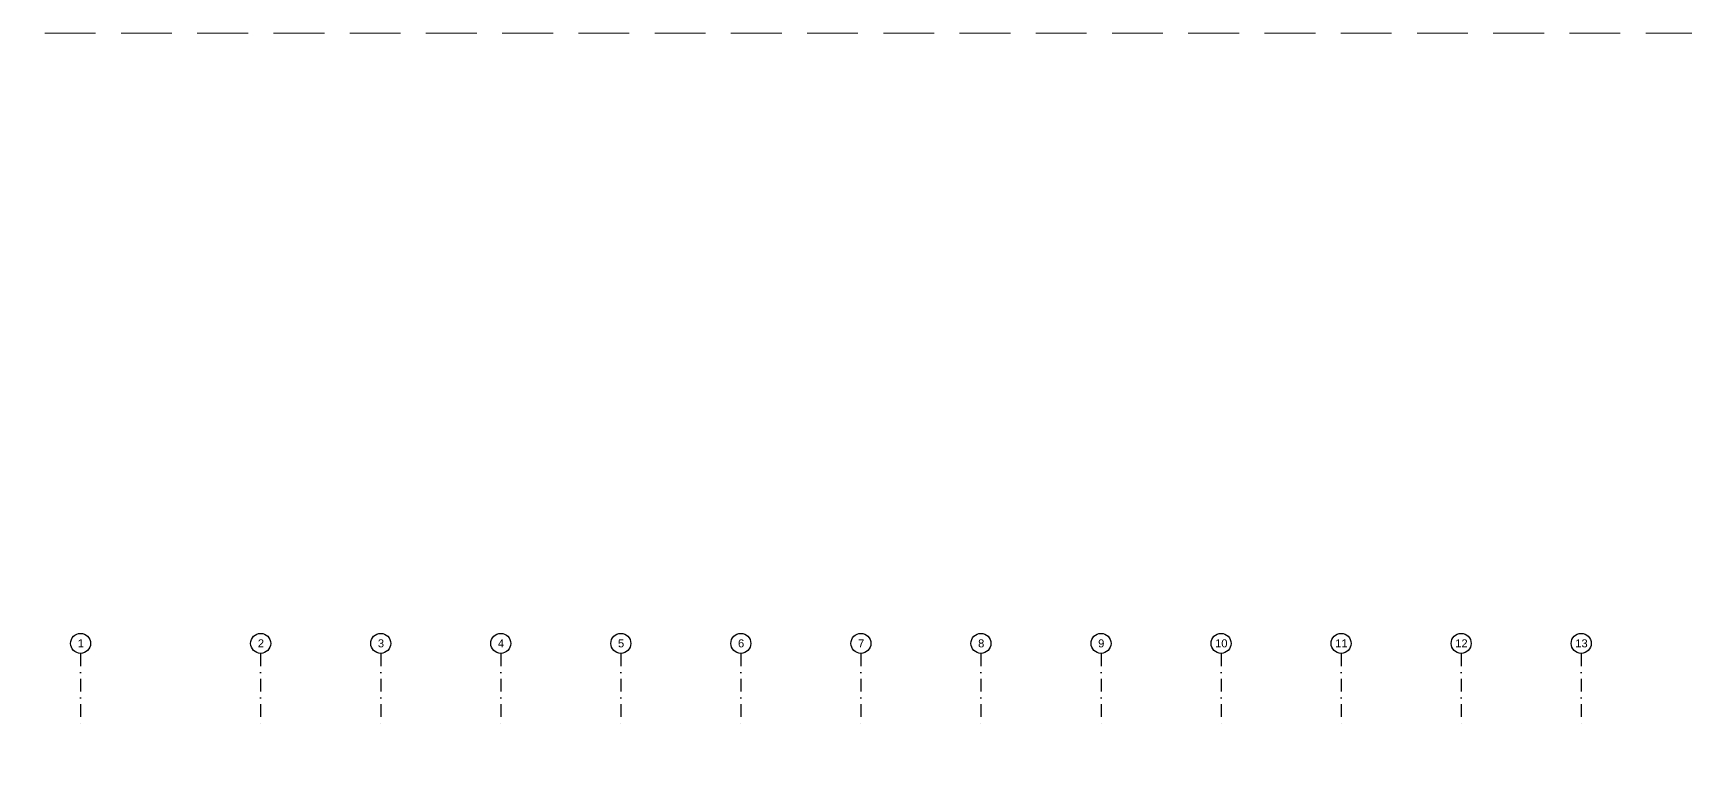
# Model space of a CAD drawing. Header units: centimetres. Extents: x 405564 to 502064, y 46284 to 60634.
# Drawn here: x 410462 to 418723, y 56949 to 60634 of the extents above; entities that cross this region are included whole.
import ezdxf
from ezdxf.enums import TextEntityAlignment as Align
from ezdxf.xclip import XClip

# ---------------------------------------------------------------- set-up
doc = ezdxf.new("R2010")
doc.units = ezdxf.units.CM
doc.header["$XCLIPFRAME"] = 0
doc.linetypes.add('DASHDOT', pattern=[25.4, 12.7, -6.35, 0, -6.35])
doc.linetypes.add('DASHED', pattern=[19.05, 12.7, -6.35])
doc.layers.get('0').update_dxf_attribs({"color": 8, "lineweight": 9})
for name, color, linetype, lineweight in [('0-KRCN-MİMARİ-220526', 8, 'Continuous', 9), ('HH_KALDIRIM', 8, 'Continuous', 0), ('IMAR_ADA', 8, 'Continuous', 0)]:
    doc.layers.add(name, color=color, linetype=linetype, lineweight=lineweight)
doc.layers.add('AS_GOR_YAKIN1', color=8, linetype='Continuous')
doc.layers.add('AS_OLC_AKS', color=8, linetype='Continuous')
doc.styles.add('_yazı-50', font='arial.ttf')

# ---------------------------------------------------------------- blocks, each defined once
blk = doc.blocks.new('axis baloon')
blk.add_circle((0, 0), 50)
at = {"style": '_yazı-50'}
blk.add_attdef('AXE', text='', height=40, dxfattribs=at).set_placement((0, 0), align=Align.MIDDLE_CENTER)
blk = doc.blocks.new('Aks_P')
at = {"layer": 'AS_OLC_AKS', "linetype": 'DASHDOT', "ltscale": 5}
for points in [[(120, 750), (120, 400)], [(1020, 750), (1020, 400)], [(1620, 750), (1620, 400)], [(2220, 750), (2220, 400)], [(2820, 750), (2820, 400)], [(3420, 750), (3420, 400)], [(4020, 750), (4020, 400)], [(4620, 750), (4620, 400)], [(5220, 750), (5220, 400)], [(5820, 750), (5820, 400)], [(6420, 750), (6420, 400)], [(7020, 750), (7020, 400)], [(7620, 750), (7620, 400)]]:
    blk.add_lwpolyline(points, dxfattribs=at)
at = {"layer": 'AS_OLC_AKS'}
ref = blk.add_blockref('axis baloon', (120, 800), dxfattribs=at)
ref.add_attrib('AXE', '1', dxfattribs={"layer": '0', "height": 40, "style": '_yazı-50'}).set_placement((121.3, 800), align=Align.MIDDLE_CENTER)
ref = blk.add_blockref('axis baloon', (1020, 800), dxfattribs=at)
ref.add_attrib('AXE', '2', dxfattribs={"layer": '0', "height": 40, "style": '_yazı-50'}).set_placement((1021.3, 800), align=Align.MIDDLE_CENTER)
ref = blk.add_blockref('axis baloon', (1620, 800), dxfattribs=at)
ref.add_attrib('AXE', '3', dxfattribs={"layer": '0', "height": 40, "style": '_yazı-50'}).set_placement((1621.3, 800), align=Align.MIDDLE_CENTER)
ref = blk.add_blockref('axis baloon', (2220, 800), dxfattribs=at)
ref.add_attrib('AXE', '4', dxfattribs={"layer": '0', "height": 40, "style": '_yazı-50'}).set_placement((2221.3, 800), align=Align.MIDDLE_CENTER)
ref = blk.add_blockref('axis baloon', (2820, 800), dxfattribs=at)
ref.add_attrib('AXE', '5', dxfattribs={"layer": '0', "height": 40, "style": '_yazı-50'}).set_placement((2821.3, 800), align=Align.MIDDLE_CENTER)
ref = blk.add_blockref('axis baloon', (3420, 800), dxfattribs=at)
ref.add_attrib('AXE', '6', dxfattribs={"layer": '0', "height": 40, "style": '_yazı-50'}).set_placement((3421.3, 800), align=Align.MIDDLE_CENTER)
ref = blk.add_blockref('axis baloon', (4020, 800), dxfattribs=at)
ref.add_attrib('AXE', '7', dxfattribs={"layer": '0', "height": 40, "style": '_yazı-50'}).set_placement((4021.3, 800), align=Align.MIDDLE_CENTER)
ref = blk.add_blockref('axis baloon', (4620, 800), dxfattribs=at)
ref.add_attrib('AXE', '8', dxfattribs={"layer": '0', "height": 40, "style": '_yazı-50'}).set_placement((4621.3, 800), align=Align.MIDDLE_CENTER)
ref = blk.add_blockref('axis baloon', (5220, 800), dxfattribs=at)
ref.add_attrib('AXE', '9', dxfattribs={"layer": '0', "height": 40, "style": '_yazı-50'}).set_placement((5221.3, 800), align=Align.MIDDLE_CENTER)
ref = blk.add_blockref('axis baloon', (5820, 800), dxfattribs=at)
ref.add_attrib('AXE', '10', dxfattribs={"layer": '0', "height": 40, "style": '_yazı-50'}).set_placement((5821.3, 800), align=Align.MIDDLE_CENTER)
ref = blk.add_blockref('axis baloon', (6420, 800), dxfattribs=at)
ref.add_attrib('AXE', '11', dxfattribs={"layer": '0', "height": 40, "style": '_yazı-50'}).set_placement((6421.3, 800), align=Align.MIDDLE_CENTER)
ref = blk.add_blockref('axis baloon', (7020, 800), dxfattribs=at)
ref.add_attrib('AXE', '12', dxfattribs={"layer": '0', "height": 40, "style": '_yazı-50'}).set_placement((7021.3, 800), align=Align.MIDDLE_CENTER)
ref = blk.add_blockref('axis baloon', (7620, 800), dxfattribs=at)
ref.add_attrib('AXE', '13', dxfattribs={"layer": '0', "height": 40, "style": '_yazı-50'}).set_placement((7621.3, 800), align=Align.MIDDLE_CENTER)
blk = doc.blocks.new('A$C6A10209E')
at = {"linetype": 'DASHED', "ltscale": 20}
blk.add_lwpolyline([(0, -13500), (31500, -13500), (31500, 0), (0, 0)], close=True, dxfattribs=at)
at = {"layer": 'AS_OLC_AKS'}
blk.add_blockref('Aks_P', (5015.7, -3851.5), dxfattribs=at)
blk = doc.blocks.new('OPK-site-surrounding-R01')
at = {"layer": 'AS_GOR_YAKIN1', "linetype": 'Continuous', "ltscale": 500, "const_width": 100, "flags": 128}
blk.add_lwpolyline([(-4000, 1998.1), (-32268, 1579.4), (-39988.9, 1287), (-40391.2, 643.9), (-30053.9, -21363.8), (-29013.6, -24036.6), (-28344.8, -26825.7), (-25141.8, -45779.7), (-17218.6, -44968.4), (-9377.3, -43572.8), (-3575.9, -42147), (12761.6, -37912.4), (27305.3, -34089.5), (29139.3, -31278.2), (26722.9, -16148.8), (26081.3, -10538.5), (25614, -5150), (25168.1, -8.5), (22602, 2392.2), (-1005.5, 2042.5), (-1870, 2029.7)], dxfattribs=at)
at = {"layer": 'HH_KALDIRIM', "lineweight": 0, "const_width": 49.6}
blk.add_lwpolyline([(26815.5, -11395.6), (26498.6, -7663.7), (26260.8, -4812), (26093.6, -2773.6), (25842.1, -118.4), (25740.5, 1027.3, 0.221532), (24997.7, 2311.5, 0.124727), (23804.5, 2763.6), (20904.1, 2761.6), (9307.6, 2741.5), (107.5, 2724), (-7841.4, 2714.2), (-14966.8, 2616.5), (-35673.5, 2313.4), (-39946.2, 2307.3, 0.563243)], format="xyb", dxfattribs=at)
at = {"layer": 'IMAR_ADA'}
blk.add_line((-32268, 1579.4), (22602, 2392.2), dxfattribs=at)
blk = doc.blocks.new('A$C6A10300A')
ref = blk.add_blockref('OPK-site-surrounding-R01', (5135.68, -3851.45))
XClip(ref).set_block_clipping_path([(-5135.679684336, -9648.5463532069), (26364.320315664, 3851.4536467931)])

msp = doc.modelspace()

# ---------------------------------------------------------------- block references
at = {"layer": '0-KRCN-MİMARİ-220526'}
msp.add_blockref('A$C6A10209E', (405564.1, 60634), dxfattribs=at)

# ---------------------------------------------------------------- next in the draw order: block references
msp.add_blockref('A$C6A10300A', (438064.1, 60634), dxfattribs=at)

doc.saveas('drawing.dxf')
